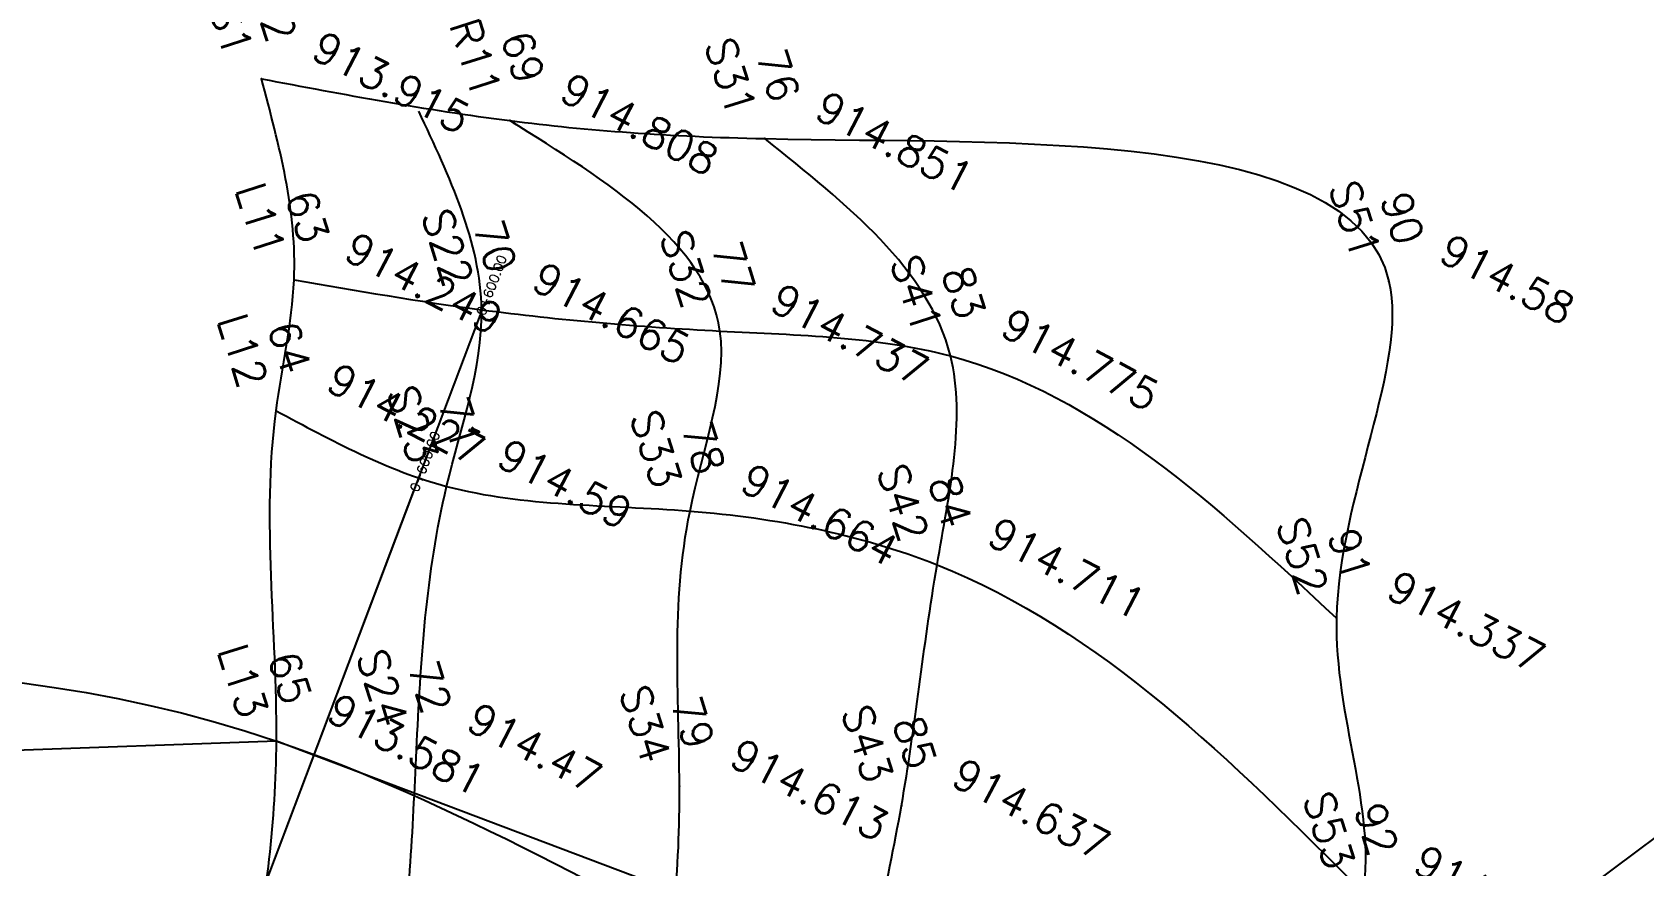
# Model space of a CAD drawing. Header units: millimetres. Extents: x 824502 to 1498685, y 1474633 to 1481826.
# Drawn here: x 1480156.6 to 1480327.7, y 1478473.2 to 1478561.7 of the extents above; entities that cross this region are included whole.
import ezdxf
from ezdxf.enums import TextEntityAlignment as Align

# ---------------------------------------------------------------- set-up
doc = ezdxf.new("R2010")
doc.units = ezdxf.units.MM
for name, color, linetype in [('Chainage', 7, 'Continuous'), ('Points', 7, 'Continuous'), ('Points-ELV', 6, 'Continuous'), ('Points-NUM', 4, 'Continuous'), ('Points-TXT', 3, 'Continuous')]:
    doc.layers.add(name, color=color, linetype=linetype)
doc.styles.add('ROMANS', font='romans.shx')

# ---------------------------------------------------------------- blocks, each defined once
blk = doc.blocks.new('POINTS')
at = {"layer": 'Points'}
blk.add_line((0, 0), (0, 0), dxfattribs=at)
blk.add_point((0, 0), dxfattribs=at)
at = {"layer": 'Points-ELV', "style": 'ROMANS'}
blk.add_attdef('ELEV', text='', height=1, rotation=45, dxfattribs=at).set_placement((0, 0), align=Align.BOTTOM_LEFT)
at = {"layer": 'Points-NUM', "style": 'ROMANS'}
blk.add_attdef('PTNUM', text='', height=1, dxfattribs=at).set_placement((0, 0), align=Align.BOTTOM_RIGHT)
at = {"layer": 'Points-TXT', "style": 'ROMANS'}
blk.add_attdef('DESC', text='', height=1, dxfattribs=at).set_placement((0, 0), align=Align.BOTTOM_RIGHT)

msp = doc.modelspace()

# ---------------------------------------------------------------- linework, layer by layer
at = {"color": 0}
msp.add_lwpolyline([(1480746.847, 1478573.166), (1480584.758, 1478542.724), (1480460.324, 1478548.08), (1480387.688, 1478520.003), (1480288.782, 1478446.309), (1480182.533, 1478486.447), (1479965.626, 1478478.688), (1479842.379, 1478518.948), (1479664.626, 1478493.642), (1479527.022, 1478491.918), (1479400.745, 1478487.045), (1479309.517, 1478480.299), (1479231.733, 1478476.426), (1479128.067, 1478476.359), (1479053.146, 1478472.394)], dxfattribs=at)
for points in [[(1479053.146, 1478472.394, 12010.774), (1479131.598, 1478476.438, 11982.219), (1479231.733, 1478476.426, 11956.996), (1479527.022, 1478491.918, 11913.086), (1479666.121, 1478493.858, 11875.155), (1479842.379, 1478518.948, 11820.59), (1479965.626, 1478478.688, 11807.96), (1480182.533, 1478486.447, 11798.725), (1480288.782, 1478446.309, 11802.91), (1480387.688, 1478520.003, 11813.9), (1480584.758, 1478542.724, 11915.966), (1480746.847, 1478573.166, 11985.357)], [(1480180.942, 1478556.761, 11803.039), (1480184.406, 1478535.412, 11807.353), (1480182.502, 1478521.521, 11807.068), (1480182.533, 1478486.447, 11798.725), (1480179.641, 1478461.853, 11803.556), (1480172.767, 1478441.581, 11801.864), (1480168.411, 1478417.202, 11799.552), (1480187.804, 1478417.988, 11807.947), (1480214.931, 1478413.553, 11808.889), (1480235.039, 1478387.081, 11808.605), (1480281.526, 1478369.578, 11795.122), (1480287.499, 1478397.964, 11798.118), (1480288.903, 1478420.84, 11802.393), (1480288.782, 1478446.309, 11802.91), (1480297.899, 1478470.366, 11809.174), (1480295.077, 1478499.49, 11808.489), (1480300.648, 1478535.226, 11811.627), (1480234.372, 1478550.409, 11815.127), (1480207.297, 1478552.327, 11814.572), (1480180.942, 1478556.761, 11803.039)], [(1480187.804, 1478417.988, 11807.947), (1480191.078, 1478439.451, 11808.14), (1480195.32, 1478460.164, 11809.174), (1480197.406, 1478485.464, 11810.207), (1480200.608, 1478513.488, 11811.757), (1480204.318, 1478532.244, 11812.725), (1480197.641, 1478553.344, 11812.725)], [(1480235.039, 1478387.081, 11808.605), (1480238.524, 1478409.071, 11809.716), (1480243.622, 1478429.134, 11809.936), (1480244.579, 1478453.765, 11811.214), (1480248.891, 1478479.566, 11812.364), (1480252.673, 1478505.159, 11813.319), (1480254.094, 1478527.337, 11814.146), (1480234.372, 1478550.409, 11815.127)], [(1480182.502, 1478521.521, 11807.068), (1480200.608, 1478513.488, 11811.757), (1480226.443, 1478510.866, 11812.712), (1480252.673, 1478505.159, 11813.319), (1480297.899, 1478470.366, 11809.174)]]:
    msp.add_spline(points, degree=3)
for points, knots in [([(1480214.931, 1478413.553, 11808.889), (1480214.771, 1478420.591, 11809.496), (1480214.44, 1478435.124, 11810.749), (1480224.161, 1478456.61, 11811.087), (1480226.076, 1478482.858, 11812.276), (1480223.817, 1478507.244, 11812.363), (1480234.741, 1478535.306, 11813.999), (1480217.77, 1478545.831, 11814.379), (1480207.297, 1478552.327, 11814.572)], [0, 0, 0, 0, 1.6204793, 3.346642, 5.3691378, 7.6329235, 9.1351416, 11.5818042, 11.5818042, 11.5818042, 11.5818042]), ([(1480184.406, 1478535.412, 11807.353), (1480190.986, 1478534.275, 11809.519), (1480205.582, 1478531.753, 11814.325), (1480229.241, 1478529.721, 11813.191), (1480263.451, 1478529.053, 11815.284), (1480282.443, 1478511.3, 11811.267), (1480295.077, 1478499.49, 11808.489)], [0, 0, 0, 0, 1.6156958, 3.5839369, 5.490441, 9.3518706, 9.3518706, 9.3518706, 9.3518706])]:
    msp.add_open_spline(points, degree=3, knots=knots)
msp.add_open_spline([(1480207.317, 1478552.324, 2.983), (1480207.645, 1478552.121, 1.988), (1480207.972, 1478551.918, 0.994), (1480208.3, 1478551.715)], degree=3)
at = {"layer": 'Chainage', "color": 0}
for p, q in [((1480168.853, 1478438.166), (1480204.193, 1478531.713)), ((1480175.921, 1478456.875), (1480197.125, 1478513.004))]:
    msp.add_line(p, q, dxfattribs=at)

# ---------------------------------------------------------------- block references
at = {"layer": 'Points', "linetype": 'Continuous'}
ref = msp.add_blockref('POINTS', (1480180.942, 1478556.761, 11803.039), dxfattribs=dict(at, xscale=12.91481050348951, yscale=12.91481050348951, zscale=12.91481050348951, rotation=287.5583941117993))
ref.add_attrib('PTNUM', '62', dxfattribs={"layer": 'Points-NUM', "height": 3.2287, "rotation": 287.55839, "style": 'ROMANS'}).set_placement((1480180.737, 1478560.083, 11803.039), align=Align.BOTTOM_RIGHT)
ref.add_attrib('DESC', 'S1', dxfattribs={"layer": 'Points-TXT', "height": 3.2287, "rotation": 287.55839, "style": 'ROMANS'}).set_placement((1480176.12, 1478558.622, 11803.039), align=Align.BOTTOM_RIGHT)
ref.add_attrib('ELEV', '913.915', dxfattribs={"layer": 'Points-ELV', "height": 3.2287, "rotation": 332.55839, "style": 'ROMANS'}).set_placement((1480185.559, 1478558.222, 11803.039), align=Align.BOTTOM_LEFT)
ref = msp.add_blockref('POINTS', (1480180.942, 1478556.761, 11803.039), dxfattribs=dict(at, xscale=12.91481050348951, yscale=12.91481050348951, zscale=12.91481050348951, rotation=287.5583941117993))
ref.add_attrib('PTNUM', '62', dxfattribs={"layer": 'Points-NUM', "height": 3.2287, "rotation": 287.55839, "style": 'ROMANS'}).set_placement((1480180.737, 1478560.083, 11803.039), align=Align.BOTTOM_RIGHT)
ref.add_attrib('DESC', 'S1', dxfattribs={"layer": 'Points-TXT', "height": 3.2287, "rotation": 287.55839, "style": 'ROMANS'}).set_placement((1480176.12, 1478558.622, 11803.039), align=Align.BOTTOM_RIGHT)
ref.add_attrib('ELEV', '913.915', dxfattribs={"layer": 'Points-ELV', "height": 3.2287, "rotation": 332.55839, "style": 'ROMANS'}).set_placement((1480185.559, 1478558.222, 11803.039), align=Align.BOTTOM_LEFT)
ref = msp.add_blockref('POINTS', (1480207.297, 1478552.327, 11814.572), dxfattribs=dict(at, xscale=12.91481050348951, yscale=12.91481050348951, zscale=12.91481050348951, rotation=287.5583941117993))
ref.add_attrib('PTNUM', '69', dxfattribs={"layer": 'Points-NUM', "height": 3.2287, "rotation": 287.55839, "style": 'ROMANS'}).set_placement((1480207.092, 1478555.649, 11814.572), align=Align.BOTTOM_RIGHT)
ref.add_attrib('DESC', 'R11', dxfattribs={"layer": 'Points-TXT', "height": 3.2287, "rotation": 287.55839, "style": 'ROMANS'}).set_placement((1480202.475, 1478554.188, 11814.572), align=Align.BOTTOM_RIGHT)
ref.add_attrib('ELEV', '914.808', dxfattribs={"layer": 'Points-ELV', "height": 3.2287, "rotation": 332.55839, "style": 'ROMANS'}).set_placement((1480211.914, 1478553.788, 11814.572), align=Align.BOTTOM_LEFT)
ref = msp.add_blockref('POINTS', (1480207.297, 1478552.327, 11814.572), dxfattribs=dict(at, xscale=12.91481050348951, yscale=12.91481050348951, zscale=12.91481050348951, rotation=287.5583941117993))
ref.add_attrib('PTNUM', '69', dxfattribs={"layer": 'Points-NUM', "height": 3.2287, "rotation": 287.55839, "style": 'ROMANS'}).set_placement((1480207.092, 1478555.649, 11814.572), align=Align.BOTTOM_RIGHT)
ref.add_attrib('DESC', 'R11', dxfattribs={"layer": 'Points-TXT', "height": 3.2287, "rotation": 287.55839, "style": 'ROMANS'}).set_placement((1480202.475, 1478554.188, 11814.572), align=Align.BOTTOM_RIGHT)
ref.add_attrib('ELEV', '914.808', dxfattribs={"layer": 'Points-ELV', "height": 3.2287, "rotation": 332.55839, "style": 'ROMANS'}).set_placement((1480211.914, 1478553.788, 11814.572), align=Align.BOTTOM_LEFT)
ref = msp.add_blockref('POINTS', (1480234.372, 1478550.409, 11815.127), dxfattribs=dict(at, xscale=12.91481050348951, yscale=12.91481050348951, zscale=12.91481050348951, rotation=287.5583941117993))
ref.add_attrib('PTNUM', '76', dxfattribs={"layer": 'Points-NUM', "height": 3.2287, "rotation": 287.55839, "style": 'ROMANS'}).set_placement((1480234.168, 1478553.731, 11815.127), align=Align.BOTTOM_RIGHT)
ref.add_attrib('DESC', 'S31', dxfattribs={"layer": 'Points-TXT', "height": 3.2287, "rotation": 287.55839, "style": 'ROMANS'}).set_placement((1480229.55, 1478552.27, 11815.127), align=Align.BOTTOM_RIGHT)
ref.add_attrib('ELEV', '914.851', dxfattribs={"layer": 'Points-ELV', "height": 3.2287, "rotation": 332.55839, "style": 'ROMANS'}).set_placement((1480238.989, 1478551.87, 11815.127), align=Align.BOTTOM_LEFT)
ref = msp.add_blockref('POINTS', (1480234.372, 1478550.409, 11815.127), dxfattribs=dict(at, xscale=12.91481050348951, yscale=12.91481050348951, zscale=12.91481050348951, rotation=287.5583941117993))
ref.add_attrib('PTNUM', '76', dxfattribs={"layer": 'Points-NUM', "height": 3.2287, "rotation": 287.55839, "style": 'ROMANS'}).set_placement((1480234.168, 1478553.731, 11815.127), align=Align.BOTTOM_RIGHT)
ref.add_attrib('DESC', 'S31', dxfattribs={"layer": 'Points-TXT', "height": 3.2287, "rotation": 287.55839, "style": 'ROMANS'}).set_placement((1480229.55, 1478552.27, 11815.127), align=Align.BOTTOM_RIGHT)
ref.add_attrib('ELEV', '914.851', dxfattribs={"layer": 'Points-ELV', "height": 3.2287, "rotation": 332.55839, "style": 'ROMANS'}).set_placement((1480238.989, 1478551.87, 11815.127), align=Align.BOTTOM_LEFT)
ref = msp.add_blockref('POINTS', (1480184.406, 1478535.412, 11807.353), dxfattribs=dict(at, xscale=12.91481050348951, yscale=12.91481050348951, zscale=12.91481050348951, rotation=287.5583941117993))
ref.add_attrib('PTNUM', '63', dxfattribs={"layer": 'Points-NUM', "height": 3.2287, "rotation": 287.55839, "style": 'ROMANS'}).set_placement((1480184.201, 1478538.734, 11807.353), align=Align.BOTTOM_RIGHT)
ref.add_attrib('DESC', 'L11', dxfattribs={"layer": 'Points-TXT', "height": 3.2287, "rotation": 287.55839, "style": 'ROMANS'}).set_placement((1480179.584, 1478537.273, 11807.353), align=Align.BOTTOM_RIGHT)
ref.add_attrib('ELEV', '914.249', dxfattribs={"layer": 'Points-ELV', "height": 3.2287, "rotation": 332.55839, "style": 'ROMANS'}).set_placement((1480189.023, 1478536.873, 11807.353), align=Align.BOTTOM_LEFT)
ref = msp.add_blockref('POINTS', (1480184.406, 1478535.412, 11807.353), dxfattribs=dict(at, xscale=12.91481050348951, yscale=12.91481050348951, zscale=12.91481050348951, rotation=287.5583941117993))
ref.add_attrib('PTNUM', '63', dxfattribs={"layer": 'Points-NUM', "height": 3.2287, "rotation": 287.55839, "style": 'ROMANS'}).set_placement((1480184.201, 1478538.734, 11807.353), align=Align.BOTTOM_RIGHT)
ref.add_attrib('DESC', 'L11', dxfattribs={"layer": 'Points-TXT', "height": 3.2287, "rotation": 287.55839, "style": 'ROMANS'}).set_placement((1480179.584, 1478537.273, 11807.353), align=Align.BOTTOM_RIGHT)
ref.add_attrib('ELEV', '914.249', dxfattribs={"layer": 'Points-ELV', "height": 3.2287, "rotation": 332.55839, "style": 'ROMANS'}).set_placement((1480189.023, 1478536.873, 11807.353), align=Align.BOTTOM_LEFT)
ref = msp.add_blockref('POINTS', (1480300.648, 1478535.226, 11811.627), dxfattribs=dict(at, xscale=12.91481050348951, yscale=12.91481050348951, zscale=12.91481050348951, rotation=287.5583941117993))
ref.add_attrib('PTNUM', '90', dxfattribs={"layer": 'Points-NUM', "height": 3.2287, "rotation": 287.55839, "style": 'ROMANS'}).set_placement((1480300.443, 1478538.548, 11811.627), align=Align.BOTTOM_RIGHT)
ref.add_attrib('DESC', 'S51', dxfattribs={"layer": 'Points-TXT', "height": 3.2287, "rotation": 287.55839, "style": 'ROMANS'}).set_placement((1480295.826, 1478537.087, 11811.627), align=Align.BOTTOM_RIGHT)
ref.add_attrib('ELEV', '914.58', dxfattribs={"layer": 'Points-ELV', "height": 3.2287, "rotation": 332.55839, "style": 'ROMANS'}).set_placement((1480305.265, 1478536.687, 11811.627), align=Align.BOTTOM_LEFT)
ref = msp.add_blockref('POINTS', (1480300.648, 1478535.226, 11811.627), dxfattribs=dict(at, xscale=12.91481050348951, yscale=12.91481050348951, zscale=12.91481050348951, rotation=287.5583941117993))
ref.add_attrib('PTNUM', '90', dxfattribs={"layer": 'Points-NUM', "height": 3.2287, "rotation": 287.55839, "style": 'ROMANS'}).set_placement((1480300.443, 1478538.548, 11811.627), align=Align.BOTTOM_RIGHT)
ref.add_attrib('DESC', 'S51', dxfattribs={"layer": 'Points-TXT', "height": 3.2287, "rotation": 287.55839, "style": 'ROMANS'}).set_placement((1480295.826, 1478537.087, 11811.627), align=Align.BOTTOM_RIGHT)
ref.add_attrib('ELEV', '914.58', dxfattribs={"layer": 'Points-ELV', "height": 3.2287, "rotation": 332.55839, "style": 'ROMANS'}).set_placement((1480305.265, 1478536.687, 11811.627), align=Align.BOTTOM_LEFT)
ref = msp.add_blockref('POINTS', (1480204.318, 1478532.244, 11812.725), dxfattribs=dict(at, xscale=12.91481050348951, yscale=12.91481050348951, zscale=12.91481050348951, rotation=287.5583941117993))
ref.add_attrib('PTNUM', '70', dxfattribs={"layer": 'Points-NUM', "height": 3.2287, "rotation": 287.55839, "style": 'ROMANS'}).set_placement((1480204.114, 1478535.566, 11812.725), align=Align.BOTTOM_RIGHT)
ref.add_attrib('DESC', 'S22', dxfattribs={"layer": 'Points-TXT', "height": 3.2287, "rotation": 287.55839, "style": 'ROMANS'}).set_placement((1480199.496, 1478534.105, 11812.725), align=Align.BOTTOM_RIGHT)
ref.add_attrib('ELEV', '914.665', dxfattribs={"layer": 'Points-ELV', "height": 3.2287, "rotation": 332.55839, "style": 'ROMANS'}).set_placement((1480208.935, 1478533.705, 11812.725), align=Align.BOTTOM_LEFT)
ref = msp.add_blockref('POINTS', (1480204.318, 1478532.244, 11812.725), dxfattribs=dict(at, xscale=12.91481050348951, yscale=12.91481050348951, zscale=12.91481050348951, rotation=287.5583941117993))
ref.add_attrib('PTNUM', '70', dxfattribs={"layer": 'Points-NUM', "height": 3.2287, "rotation": 287.55839, "style": 'ROMANS'}).set_placement((1480204.114, 1478535.566, 11812.725), align=Align.BOTTOM_RIGHT)
ref.add_attrib('DESC', 'S22', dxfattribs={"layer": 'Points-TXT', "height": 3.2287, "rotation": 287.55839, "style": 'ROMANS'}).set_placement((1480199.496, 1478534.105, 11812.725), align=Align.BOTTOM_RIGHT)
ref.add_attrib('ELEV', '914.665', dxfattribs={"layer": 'Points-ELV', "height": 3.2287, "rotation": 332.55839, "style": 'ROMANS'}).set_placement((1480208.935, 1478533.705, 11812.725), align=Align.BOTTOM_LEFT)
ref = msp.add_blockref('POINTS', (1480229.62, 1478529.982, 11813.655), dxfattribs=dict(at, xscale=12.91481050348951, yscale=12.91481050348951, zscale=12.91481050348951, rotation=287.5583941117993))
ref.add_attrib('PTNUM', '77', dxfattribs={"layer": 'Points-NUM', "height": 3.2287, "rotation": 287.55839, "style": 'ROMANS'}).set_placement((1480229.415, 1478533.304, 11813.655), align=Align.BOTTOM_RIGHT)
ref.add_attrib('DESC', 'S32', dxfattribs={"layer": 'Points-TXT', "height": 3.2287, "rotation": 287.55839, "style": 'ROMANS'}).set_placement((1480224.798, 1478531.843, 11813.655), align=Align.BOTTOM_RIGHT)
ref.add_attrib('ELEV', '914.737', dxfattribs={"layer": 'Points-ELV', "height": 3.2287, "rotation": 332.55839, "style": 'ROMANS'}).set_placement((1480234.237, 1478531.443, 11813.655), align=Align.BOTTOM_LEFT)
ref = msp.add_blockref('POINTS', (1480229.62, 1478529.982, 11813.655), dxfattribs=dict(at, xscale=12.91481050348951, yscale=12.91481050348951, zscale=12.91481050348951, rotation=287.5583941117993))
ref.add_attrib('PTNUM', '77', dxfattribs={"layer": 'Points-NUM', "height": 3.2287, "rotation": 287.55839, "style": 'ROMANS'}).set_placement((1480229.415, 1478533.304, 11813.655), align=Align.BOTTOM_RIGHT)
ref.add_attrib('DESC', 'S32', dxfattribs={"layer": 'Points-TXT', "height": 3.2287, "rotation": 287.55839, "style": 'ROMANS'}).set_placement((1480224.798, 1478531.843, 11813.655), align=Align.BOTTOM_RIGHT)
ref.add_attrib('ELEV', '914.737', dxfattribs={"layer": 'Points-ELV', "height": 3.2287, "rotation": 332.55839, "style": 'ROMANS'}).set_placement((1480234.237, 1478531.443, 11813.655), align=Align.BOTTOM_LEFT)
ref = msp.add_blockref('POINTS', (1480254.094, 1478527.337, 11814.146), dxfattribs=dict(at, xscale=12.91481050348951, yscale=12.91481050348951, zscale=12.91481050348951, rotation=287.5583941117993))
ref.add_attrib('PTNUM', '83', dxfattribs={"layer": 'Points-NUM', "height": 3.2287, "rotation": 287.55839, "style": 'ROMANS'}).set_placement((1480253.89, 1478530.658, 11814.146), align=Align.BOTTOM_RIGHT)
ref.add_attrib('DESC', 'S41', dxfattribs={"layer": 'Points-TXT', "height": 3.2287, "rotation": 287.55839, "style": 'ROMANS'}).set_placement((1480249.272, 1478529.197, 11814.146), align=Align.BOTTOM_RIGHT)
ref.add_attrib('ELEV', '914.775', dxfattribs={"layer": 'Points-ELV', "height": 3.2287, "rotation": 332.55839, "style": 'ROMANS'}).set_placement((1480258.712, 1478528.798, 11814.146), align=Align.BOTTOM_LEFT)
ref = msp.add_blockref('POINTS', (1480254.094, 1478527.337, 11814.146), dxfattribs=dict(at, xscale=12.91481050348951, yscale=12.91481050348951, zscale=12.91481050348951, rotation=287.5583941117993))
ref.add_attrib('PTNUM', '83', dxfattribs={"layer": 'Points-NUM', "height": 3.2287, "rotation": 287.55839, "style": 'ROMANS'}).set_placement((1480253.89, 1478530.658, 11814.146), align=Align.BOTTOM_RIGHT)
ref.add_attrib('DESC', 'S41', dxfattribs={"layer": 'Points-TXT', "height": 3.2287, "rotation": 287.55839, "style": 'ROMANS'}).set_placement((1480249.272, 1478529.197, 11814.146), align=Align.BOTTOM_RIGHT)
ref.add_attrib('ELEV', '914.775', dxfattribs={"layer": 'Points-ELV', "height": 3.2287, "rotation": 332.55839, "style": 'ROMANS'}).set_placement((1480258.712, 1478528.798, 11814.146), align=Align.BOTTOM_LEFT)
ref = msp.add_blockref('POINTS', (1480182.502, 1478521.521, 11807.068), dxfattribs=dict(at, xscale=12.91481050348951, yscale=12.91481050348951, zscale=12.91481050348951, rotation=287.5583941117993))
ref.add_attrib('PTNUM', '64', dxfattribs={"layer": 'Points-NUM', "height": 3.2287, "rotation": 287.55839, "style": 'ROMANS'}).set_placement((1480182.298, 1478524.843, 11807.068), align=Align.BOTTOM_RIGHT)
ref.add_attrib('DESC', 'L12', dxfattribs={"layer": 'Points-TXT', "height": 3.2287, "rotation": 287.55839, "style": 'ROMANS'}).set_placement((1480177.68, 1478523.382, 11807.068), align=Align.BOTTOM_RIGHT)
ref.add_attrib('ELEV', '914.227', dxfattribs={"layer": 'Points-ELV', "height": 3.2287, "rotation": 332.55839, "style": 'ROMANS'}).set_placement((1480187.119, 1478522.982, 11807.068), align=Align.BOTTOM_LEFT)
ref = msp.add_blockref('POINTS', (1480182.502, 1478521.521, 11807.068), dxfattribs=dict(at, xscale=12.91481050348951, yscale=12.91481050348951, zscale=12.91481050348951, rotation=287.5583941117993))
ref.add_attrib('PTNUM', '64', dxfattribs={"layer": 'Points-NUM', "height": 3.2287, "rotation": 287.55839, "style": 'ROMANS'}).set_placement((1480182.298, 1478524.843, 11807.068), align=Align.BOTTOM_RIGHT)
ref.add_attrib('DESC', 'L12', dxfattribs={"layer": 'Points-TXT', "height": 3.2287, "rotation": 287.55839, "style": 'ROMANS'}).set_placement((1480177.68, 1478523.382, 11807.068), align=Align.BOTTOM_RIGHT)
ref.add_attrib('ELEV', '914.227', dxfattribs={"layer": 'Points-ELV', "height": 3.2287, "rotation": 332.55839, "style": 'ROMANS'}).set_placement((1480187.119, 1478522.982, 11807.068), align=Align.BOTTOM_LEFT)
ref = msp.add_blockref('POINTS', (1480200.608, 1478513.488, 11811.757), dxfattribs=dict(at, xscale=12.91481050348951, yscale=12.91481050348951, zscale=12.91481050348951, rotation=287.5583941117993))
ref.add_attrib('PTNUM', '71', dxfattribs={"layer": 'Points-NUM', "height": 3.2287, "rotation": 287.55839, "style": 'ROMANS'}).set_placement((1480200.404, 1478516.809, 11811.757), align=Align.BOTTOM_RIGHT)
ref.add_attrib('DESC', 'S23', dxfattribs={"layer": 'Points-TXT', "height": 3.2287, "rotation": 287.55839, "style": 'ROMANS'}).set_placement((1480195.786, 1478515.348, 11811.757), align=Align.BOTTOM_RIGHT)
ref.add_attrib('ELEV', '914.59', dxfattribs={"layer": 'Points-ELV', "height": 3.2287, "rotation": 332.55839, "style": 'ROMANS'}).set_placement((1480205.226, 1478514.949, 11811.757), align=Align.BOTTOM_LEFT)
ref = msp.add_blockref('POINTS', (1480200.608, 1478513.488, 11811.757), dxfattribs=dict(at, xscale=12.91481050348951, yscale=12.91481050348951, zscale=12.91481050348951, rotation=287.5583941117993))
ref.add_attrib('PTNUM', '71', dxfattribs={"layer": 'Points-NUM', "height": 3.2287, "rotation": 287.55839, "style": 'ROMANS'}).set_placement((1480200.404, 1478516.809, 11811.757), align=Align.BOTTOM_RIGHT)
ref.add_attrib('DESC', 'S23', dxfattribs={"layer": 'Points-TXT', "height": 3.2287, "rotation": 287.55839, "style": 'ROMANS'}).set_placement((1480195.786, 1478515.348, 11811.757), align=Align.BOTTOM_RIGHT)
ref.add_attrib('ELEV', '914.59', dxfattribs={"layer": 'Points-ELV', "height": 3.2287, "rotation": 332.55839, "style": 'ROMANS'}).set_placement((1480205.226, 1478514.949, 11811.757), align=Align.BOTTOM_LEFT)
ref = msp.add_blockref('POINTS', (1480226.443, 1478510.866, 11812.712), dxfattribs=dict(at, xscale=12.91481050348951, yscale=12.91481050348951, zscale=12.91481050348951, rotation=287.5583941117993))
ref.add_attrib('PTNUM', '78', dxfattribs={"layer": 'Points-NUM', "height": 3.2287, "rotation": 287.55839, "style": 'ROMANS'}).set_placement((1480226.239, 1478514.188, 11812.712), align=Align.BOTTOM_RIGHT)
ref.add_attrib('DESC', 'S33', dxfattribs={"layer": 'Points-TXT', "height": 3.2287, "rotation": 287.55839, "style": 'ROMANS'}).set_placement((1480221.622, 1478512.727, 11812.712), align=Align.BOTTOM_RIGHT)
ref.add_attrib('ELEV', '914.664', dxfattribs={"layer": 'Points-ELV', "height": 3.2287, "rotation": 332.55839, "style": 'ROMANS'}).set_placement((1480231.061, 1478512.327, 11812.712), align=Align.BOTTOM_LEFT)
ref = msp.add_blockref('POINTS', (1480226.443, 1478510.866, 11812.712), dxfattribs=dict(at, xscale=12.91481050348951, yscale=12.91481050348951, zscale=12.91481050348951, rotation=287.5583941117993))
ref.add_attrib('PTNUM', '78', dxfattribs={"layer": 'Points-NUM', "height": 3.2287, "rotation": 287.55839, "style": 'ROMANS'}).set_placement((1480226.239, 1478514.188, 11812.712), align=Align.BOTTOM_RIGHT)
ref.add_attrib('DESC', 'S33', dxfattribs={"layer": 'Points-TXT', "height": 3.2287, "rotation": 287.55839, "style": 'ROMANS'}).set_placement((1480221.622, 1478512.727, 11812.712), align=Align.BOTTOM_RIGHT)
ref.add_attrib('ELEV', '914.664', dxfattribs={"layer": 'Points-ELV', "height": 3.2287, "rotation": 332.55839, "style": 'ROMANS'}).set_placement((1480231.061, 1478512.327, 11812.712), align=Align.BOTTOM_LEFT)
ref = msp.add_blockref('POINTS', (1480252.673, 1478505.159, 11813.319), dxfattribs=dict(at, xscale=12.91481050348951, yscale=12.91481050348951, zscale=12.91481050348951, rotation=287.5583941117993))
ref.add_attrib('PTNUM', '84', dxfattribs={"layer": 'Points-NUM', "height": 3.2287, "rotation": 287.55839, "style": 'ROMANS'}).set_placement((1480252.468, 1478508.481, 11813.319), align=Align.BOTTOM_RIGHT)
ref.add_attrib('DESC', 'S42', dxfattribs={"layer": 'Points-TXT', "height": 3.2287, "rotation": 287.55839, "style": 'ROMANS'}).set_placement((1480247.851, 1478507.02, 11813.319), align=Align.BOTTOM_RIGHT)
ref.add_attrib('ELEV', '914.711', dxfattribs={"layer": 'Points-ELV', "height": 3.2287, "rotation": 332.55839, "style": 'ROMANS'}).set_placement((1480257.29, 1478506.62, 11813.319), align=Align.BOTTOM_LEFT)
ref = msp.add_blockref('POINTS', (1480252.673, 1478505.159, 11813.319), dxfattribs=dict(at, xscale=12.91481050348951, yscale=12.91481050348951, zscale=12.91481050348951, rotation=287.5583941117993))
ref.add_attrib('PTNUM', '84', dxfattribs={"layer": 'Points-NUM', "height": 3.2287, "rotation": 287.55839, "style": 'ROMANS'}).set_placement((1480252.468, 1478508.481, 11813.319), align=Align.BOTTOM_RIGHT)
ref.add_attrib('DESC', 'S42', dxfattribs={"layer": 'Points-TXT', "height": 3.2287, "rotation": 287.55839, "style": 'ROMANS'}).set_placement((1480247.851, 1478507.02, 11813.319), align=Align.BOTTOM_RIGHT)
ref.add_attrib('ELEV', '914.711', dxfattribs={"layer": 'Points-ELV', "height": 3.2287, "rotation": 332.55839, "style": 'ROMANS'}).set_placement((1480257.29, 1478506.62, 11813.319), align=Align.BOTTOM_LEFT)
ref = msp.add_blockref('POINTS', (1480295.077, 1478499.49, 11808.489), dxfattribs=dict(at, xscale=12.91481050348951, yscale=12.91481050348951, zscale=12.91481050348951, rotation=287.5583941117993))
ref.add_attrib('PTNUM', '91', dxfattribs={"layer": 'Points-NUM', "height": 3.2287, "rotation": 287.55839, "style": 'ROMANS'}).set_placement((1480294.872, 1478502.812, 11808.489), align=Align.BOTTOM_RIGHT)
ref.add_attrib('DESC', 'S52', dxfattribs={"layer": 'Points-TXT', "height": 3.2287, "rotation": 287.55839, "style": 'ROMANS'}).set_placement((1480290.255, 1478501.351, 11808.489), align=Align.BOTTOM_RIGHT)
ref.add_attrib('ELEV', '914.337', dxfattribs={"layer": 'Points-ELV', "height": 3.2287, "rotation": 332.55839, "style": 'ROMANS'}).set_placement((1480299.694, 1478500.952, 11808.489), align=Align.BOTTOM_LEFT)
ref = msp.add_blockref('POINTS', (1480295.077, 1478499.49, 11808.489), dxfattribs=dict(at, xscale=12.91481050348951, yscale=12.91481050348951, zscale=12.91481050348951, rotation=287.5583941117993))
ref.add_attrib('PTNUM', '91', dxfattribs={"layer": 'Points-NUM', "height": 3.2287, "rotation": 287.55839, "style": 'ROMANS'}).set_placement((1480294.872, 1478502.812, 11808.489), align=Align.BOTTOM_RIGHT)
ref.add_attrib('DESC', 'S52', dxfattribs={"layer": 'Points-TXT', "height": 3.2287, "rotation": 287.55839, "style": 'ROMANS'}).set_placement((1480290.255, 1478501.351, 11808.489), align=Align.BOTTOM_RIGHT)
ref.add_attrib('ELEV', '914.337', dxfattribs={"layer": 'Points-ELV', "height": 3.2287, "rotation": 332.55839, "style": 'ROMANS'}).set_placement((1480299.694, 1478500.952, 11808.489), align=Align.BOTTOM_LEFT)
ref = msp.add_blockref('POINTS', (1480182.533, 1478486.447, 11798.725), dxfattribs=dict(at, xscale=12.91481050348951, yscale=12.91481050348951, zscale=12.91481050348951, rotation=287.5583941117993))
ref.add_attrib('PTNUM', '65', dxfattribs={"layer": 'Points-NUM', "height": 3.2287, "rotation": 287.55839, "style": 'ROMANS'}).set_placement((1480182.329, 1478489.769, 11798.725), align=Align.BOTTOM_RIGHT)
ref.add_attrib('DESC', 'L13', dxfattribs={"layer": 'Points-TXT', "height": 3.2287, "rotation": 287.55839, "style": 'ROMANS'}).set_placement((1480177.711, 1478488.308, 11798.725), align=Align.BOTTOM_RIGHT)
ref.add_attrib('ELEV', '913.581', dxfattribs={"layer": 'Points-ELV', "height": 3.2287, "rotation": 332.55839, "style": 'ROMANS'}).set_placement((1480187.151, 1478487.908, 11798.725), align=Align.BOTTOM_LEFT)
ref = msp.add_blockref('POINTS', (1480182.533, 1478486.447, 11798.725), dxfattribs=dict(at, xscale=12.91481050348951, yscale=12.91481050348951, zscale=12.91481050348951, rotation=287.5583941117993))
ref.add_attrib('PTNUM', '65', dxfattribs={"layer": 'Points-NUM', "height": 3.2287, "rotation": 287.55839, "style": 'ROMANS'}).set_placement((1480182.329, 1478489.769, 11798.725), align=Align.BOTTOM_RIGHT)
ref.add_attrib('DESC', 'L13', dxfattribs={"layer": 'Points-TXT', "height": 3.2287, "rotation": 287.55839, "style": 'ROMANS'}).set_placement((1480177.711, 1478488.308, 11798.725), align=Align.BOTTOM_RIGHT)
ref.add_attrib('ELEV', '913.581', dxfattribs={"layer": 'Points-ELV', "height": 3.2287, "rotation": 332.55839, "style": 'ROMANS'}).set_placement((1480187.151, 1478487.908, 11798.725), align=Align.BOTTOM_LEFT)
ref = msp.add_blockref('POINTS', (1480197.406, 1478485.464, 11810.207), dxfattribs=dict(at, xscale=12.91481050348951, yscale=12.91481050348951, zscale=12.91481050348951, rotation=287.5583941117993))
ref.add_attrib('PTNUM', '72', dxfattribs={"layer": 'Points-NUM', "height": 3.2287, "rotation": 287.55839, "style": 'ROMANS'}).set_placement((1480197.202, 1478488.786, 11810.207), align=Align.BOTTOM_RIGHT)
ref.add_attrib('DESC', 'S24', dxfattribs={"layer": 'Points-TXT', "height": 3.2287, "rotation": 287.55839, "style": 'ROMANS'}).set_placement((1480192.584, 1478487.324, 11810.207), align=Align.BOTTOM_RIGHT)
ref.add_attrib('ELEV', '914.47', dxfattribs={"layer": 'Points-ELV', "height": 3.2287, "rotation": 332.55839, "style": 'ROMANS'}).set_placement((1480202.024, 1478486.925, 11810.207), align=Align.BOTTOM_LEFT)
ref = msp.add_blockref('POINTS', (1480197.406, 1478485.464, 11810.207), dxfattribs=dict(at, xscale=12.91481050348951, yscale=12.91481050348951, zscale=12.91481050348951, rotation=287.5583941117993))
ref.add_attrib('PTNUM', '72', dxfattribs={"layer": 'Points-NUM', "height": 3.2287, "rotation": 287.55839, "style": 'ROMANS'}).set_placement((1480197.202, 1478488.786, 11810.207), align=Align.BOTTOM_RIGHT)
ref.add_attrib('DESC', 'S24', dxfattribs={"layer": 'Points-TXT', "height": 3.2287, "rotation": 287.55839, "style": 'ROMANS'}).set_placement((1480192.584, 1478487.324, 11810.207), align=Align.BOTTOM_RIGHT)
ref.add_attrib('ELEV', '914.47', dxfattribs={"layer": 'Points-ELV', "height": 3.2287, "rotation": 332.55839, "style": 'ROMANS'}).set_placement((1480202.024, 1478486.925, 11810.207), align=Align.BOTTOM_LEFT)
ref = msp.add_blockref('POINTS', (1480225.323, 1478481.659, 11812.054), dxfattribs=dict(at, xscale=12.91481050348951, yscale=12.91481050348951, zscale=12.91481050348951, rotation=287.5583941117993))
ref.add_attrib('PTNUM', '79', dxfattribs={"layer": 'Points-NUM', "height": 3.2287, "rotation": 287.55839, "style": 'ROMANS'}).set_placement((1480225.118, 1478484.981, 11812.054), align=Align.BOTTOM_RIGHT)
ref.add_attrib('DESC', 'S34', dxfattribs={"layer": 'Points-TXT', "height": 3.2287, "rotation": 287.55839, "style": 'ROMANS'}).set_placement((1480220.501, 1478483.519, 11812.054), align=Align.BOTTOM_RIGHT)
ref.add_attrib('ELEV', '914.613', dxfattribs={"layer": 'Points-ELV', "height": 3.2287, "rotation": 332.55839, "style": 'ROMANS'}).set_placement((1480229.94, 1478483.12, 11812.054), align=Align.BOTTOM_LEFT)
ref = msp.add_blockref('POINTS', (1480225.323, 1478481.659, 11812.054), dxfattribs=dict(at, xscale=12.91481050348951, yscale=12.91481050348951, zscale=12.91481050348951, rotation=287.5583941117993))
ref.add_attrib('PTNUM', '79', dxfattribs={"layer": 'Points-NUM', "height": 3.2287, "rotation": 287.55839, "style": 'ROMANS'}).set_placement((1480225.118, 1478484.981, 11812.054), align=Align.BOTTOM_RIGHT)
ref.add_attrib('DESC', 'S34', dxfattribs={"layer": 'Points-TXT', "height": 3.2287, "rotation": 287.55839, "style": 'ROMANS'}).set_placement((1480220.501, 1478483.519, 11812.054), align=Align.BOTTOM_RIGHT)
ref.add_attrib('ELEV', '914.613', dxfattribs={"layer": 'Points-ELV', "height": 3.2287, "rotation": 332.55839, "style": 'ROMANS'}).set_placement((1480229.94, 1478483.12, 11812.054), align=Align.BOTTOM_LEFT)
ref = msp.add_blockref('POINTS', (1480248.891, 1478479.566, 11812.364), dxfattribs=dict(at, xscale=12.91481050348951, yscale=12.91481050348951, zscale=12.91481050348951, rotation=287.5583941117993))
ref.add_attrib('PTNUM', '85', dxfattribs={"layer": 'Points-NUM', "height": 3.2287, "rotation": 287.55839, "style": 'ROMANS'}).set_placement((1480248.686, 1478482.888, 11812.364), align=Align.BOTTOM_RIGHT)
ref.add_attrib('DESC', 'S43', dxfattribs={"layer": 'Points-TXT', "height": 3.2287, "rotation": 287.55839, "style": 'ROMANS'}).set_placement((1480244.069, 1478481.427, 11812.364), align=Align.BOTTOM_RIGHT)
ref.add_attrib('ELEV', '914.637', dxfattribs={"layer": 'Points-ELV', "height": 3.2287, "rotation": 332.55839, "style": 'ROMANS'}).set_placement((1480253.508, 1478481.027, 11812.364), align=Align.BOTTOM_LEFT)
ref = msp.add_blockref('POINTS', (1480248.891, 1478479.566, 11812.364), dxfattribs=dict(at, xscale=12.91481050348951, yscale=12.91481050348951, zscale=12.91481050348951, rotation=287.5583941117993))
ref.add_attrib('PTNUM', '85', dxfattribs={"layer": 'Points-NUM', "height": 3.2287, "rotation": 287.55839, "style": 'ROMANS'}).set_placement((1480248.686, 1478482.888, 11812.364), align=Align.BOTTOM_RIGHT)
ref.add_attrib('DESC', 'S43', dxfattribs={"layer": 'Points-TXT', "height": 3.2287, "rotation": 287.55839, "style": 'ROMANS'}).set_placement((1480244.069, 1478481.427, 11812.364), align=Align.BOTTOM_RIGHT)
ref.add_attrib('ELEV', '914.637', dxfattribs={"layer": 'Points-ELV', "height": 3.2287, "rotation": 332.55839, "style": 'ROMANS'}).set_placement((1480253.508, 1478481.027, 11812.364), align=Align.BOTTOM_LEFT)
ref = msp.add_blockref('POINTS', (1480297.899, 1478470.366, 11809.174), dxfattribs=dict(at, xscale=12.91481050348951, yscale=12.91481050348951, zscale=12.91481050348951, rotation=287.5583941117993))
ref.add_attrib('PTNUM', '92', dxfattribs={"layer": 'Points-NUM', "height": 3.2287, "rotation": 287.55839, "style": 'ROMANS'}).set_placement((1480297.694, 1478473.687, 11809.174), align=Align.BOTTOM_RIGHT)
ref.add_attrib('DESC', 'S53', dxfattribs={"layer": 'Points-TXT', "height": 3.2287, "rotation": 287.55839, "style": 'ROMANS'}).set_placement((1480293.077, 1478472.226, 11809.174), align=Align.BOTTOM_RIGHT)
ref.add_attrib('ELEV', '914.39', dxfattribs={"layer": 'Points-ELV', "height": 3.2287, "rotation": 332.55839, "style": 'ROMANS'}).set_placement((1480302.516, 1478471.827, 11809.174), align=Align.BOTTOM_LEFT)
ref = msp.add_blockref('POINTS', (1480297.899, 1478470.366, 11809.174), dxfattribs=dict(at, xscale=12.91481050348951, yscale=12.91481050348951, zscale=12.91481050348951, rotation=287.5583941117993))
ref.add_attrib('PTNUM', '92', dxfattribs={"layer": 'Points-NUM', "height": 3.2287, "rotation": 287.55839, "style": 'ROMANS'}).set_placement((1480297.694, 1478473.687, 11809.174), align=Align.BOTTOM_RIGHT)
ref.add_attrib('DESC', 'S53', dxfattribs={"layer": 'Points-TXT', "height": 3.2287, "rotation": 287.55839, "style": 'ROMANS'}).set_placement((1480293.077, 1478472.226, 11809.174), align=Align.BOTTOM_RIGHT)
ref.add_attrib('ELEV', '914.39', dxfattribs={"layer": 'Points-ELV', "height": 3.2287, "rotation": 332.55839, "style": 'ROMANS'}).set_placement((1480302.516, 1478471.827, 11809.174), align=Align.BOTTOM_LEFT)

# ---------------------------------------------------------------- texts
at = {"layer": 'Chainage', "color": 0, "style": 'ROMANS'}
for p in [(1480204.193, 1478531.713), (1480197.125, 1478513.004)]:
    msp.add_text('0+600.00', height=1, rotation=69.30456, dxfattribs=at).set_placement(p, align=Align.MIDDLE_LEFT)

doc.saveas('drawing.dxf')
